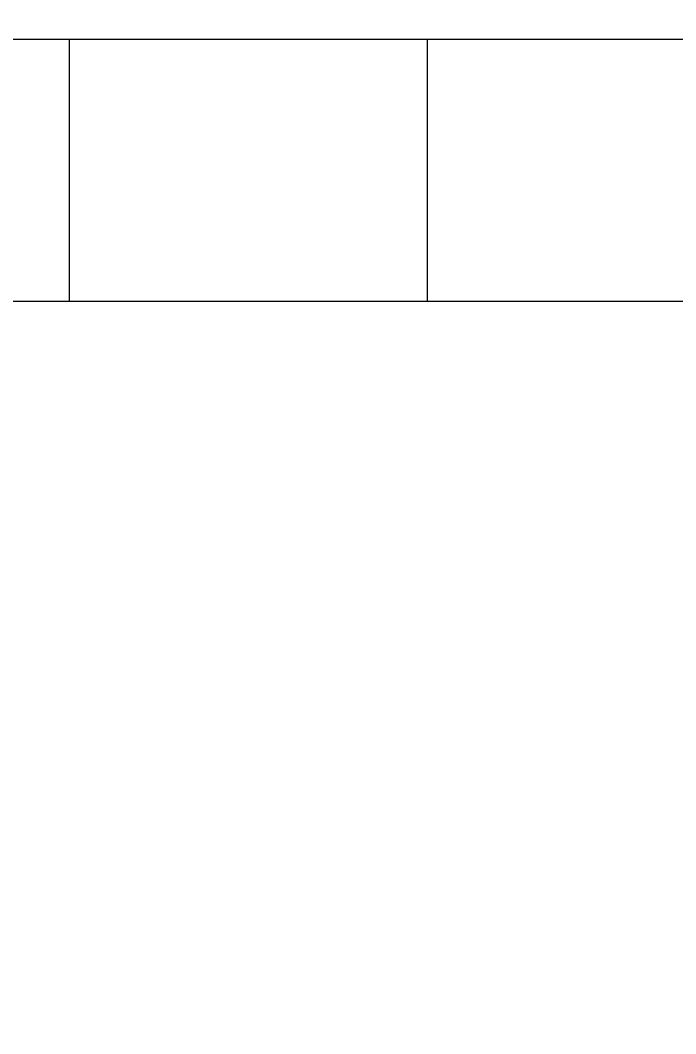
# Model space of a CAD drawing. Header units: inches. Extents: x -12418 to 57169, y -29325 to 19878.
# Drawn here: x 31828.5 to 31877.2, y -3767 to -3691.6 of the extents above; entities that cross this region are included whole.
import ezdxf

# ---------------------------------------------------------------- set-up
doc = ezdxf.new("R2010")
doc.units = ezdxf.units.IN
doc.header["$LTSCALE"] = 25
doc.header["$MEASUREMENT"] = 0
doc.header["$PDMODE"] = 3
doc.layers.get('0').update_dxf_attribs({"color": 8})
doc.layers.get('Defpoints').update_dxf_attribs({"color": 8})
for name, color, linetype, lineweight in [('00-Ground Floor$0$LOADING', 253, 'Continuous', 5), ('00-Ground Floor$0$NEW Wall', 166, 'Continuous', 5), ('E-DIM', 6, 'Continuous', 18)]:
    doc.layers.add(name, color=color, linetype=linetype, lineweight=lineweight)
doc.styles.get("Standard").update_dxf_attribs({"font": 'arial.ttf'})
doc.dimstyles.get("Standard").update_dxf_attribs({"dimtxt": 150, "dimasz": 150, "dimexe": 0.18, "dimexo": 0.0625, "dimgap": 1, "dimtad": 1, "dimdec": 0, "dimlfac": 0.1, "dimzin": 0, "dimdsep": 46, "dimtxsty": 'Standard', "dimcen": 0.09, "dimclrd": 256, "dimclrt": 7, "dimadec": 0, "dimazin": 0, "dimtfac": 1, "dimtdec": 0, "dimtofl": 0, "dimtmove": 0, "dimatfit": 3, "dimfxl": 1, "dimtolj": 1, "dimtzin": 0, "dimarcsym": 0})

# ---------------------------------------------------------------- blocks, each defined once
blk = doc.blocks.new('*X861')
at = {"color": 0}
for p, q in [((5, 3), (5, 3)), ((5, 3), (5, 3)), ((5, 3), (5, 3)), ((5, 3), (5, 3)), ((5, 3), (5, 3)), ((5, 3), (5, 3)), ((5, 3), (5, 3)), ((5, 3), (5, 3)), ((5, 3), (5, 3)), ((5, 3), (5, 3)), ((5, 3), (5, 3)), ((5, 3), (5, 3)), ((5, 3), (5, 3)), ((5, 3), (5, 3)), ((5, 3), (5, 3)), ((5, 3), (5, 3)), ((5, 3), (5, 3)), ((5, 3), (5, 3)), ((5, 3), (5, 3)), ((5, 3), (5, 3)), ((5, 3), (5, 3)), ((5, 3), (5, 3)), ((5, 3), (5, 3)), ((5, 3), (5, 3)), ((5, 3), (5, 3)), ((5, 3), (5, 3)), ((5, 3), (5, 3)), ((5, 3), (5, 3)), ((5, 3), (5, 3)), ((5, 3), (5, 3)), ((5, 3), (5, 3)), ((5, 3), (5, 3)), ((5, 3), (5, 3)), ((5, 3), (5, 3)), ((5, 3), (5, 3)), ((5, 3), (5, 3)), ((5, 3), (5, 3)), ((5, 3), (5, 3)), ((5, 3), (5, 3)), ((5, 3), (5, 3)), ((5, 3), (5, 3)), ((5, 3), (5, 3)), ((5, 3), (5, 3)), ((5, 3), (5, 3)), ((5, 3), (5, 3)), ((5, 3), (5, 3)), ((5, 3), (5, 3)), ((5, 3), (5, 3)), ((5, 3), (5, 3)), ((5, 3), (5, 3)), ((5, 3), (5, 3)), ((5, 3), (5, 3)), ((5, 3), (5, 3)), ((5, 3), (5, 3)), ((5, 3), (5, 3)), ((5, 3), (5, 3)), ((5, 3), (5, 3)), ((5, 3), (5, 3)), ((5, 3), (5, 3)), ((5, 3), (5, 3)), ((5, 3), (5, 3)), ((5, 3), (5, 3)), ((5, 3), (5, 3)), ((5, 3), (5, 3)), ((5, 3), (5, 3)), ((5, 3), (5, 3)), ((6, 3), (5, 3)), ((5, 3), (5, 3)), ((6, 3), (5, 3)), ((5, 3), (5, 3)), ((6, 3), (5, 3)), ((5, 3), (5, 3)), ((6, 3), (5, 3)), ((5, 3), (5, 3)), ((5, 3), (5, 3)), ((5, 3), (5, 3)), ((5, 3), (5, 3)), ((5, 3), (5, 3)), ((5, 3), (5, 3)), ((5, 3), (5, 3)), ((5, 3), (5, 3)), ((5, 3), (5, 3)), ((5, 3), (5, 3)), ((5, 3), (5, 3)), ((5, 3), (5, 3)), ((5, 3), (5, 3)), ((5, 3), (5, 3)), ((5, 3), (5, 3)), ((5, 3), (5, 3)), ((5, 3), (5, 3)), ((5, 3), (5, 3)), ((5, 3), (5, 3)), ((5, 3), (5, 3)), ((5, 3), (5, 3)), ((5, 3), (5, 3)), ((5, 3), (5, 3)), ((6, 3), (6, 3)), ((6, 3), (6, 3)), ((6, 3), (6, 3)), ((6, 3), (6, 3)), ((6, 3), (6, 3)), ((6, 3), (6, 3)), ((6, 3), (6, 3)), ((6, 3), (6, 3)), ((6, 3), (6, 3)), ((6, 3), (6, 3)), ((6, 3), (6, 3)), ((6, 3), (6, 3)), ((6, 3), (6, 3)), ((6, 3), (6, 3)), ((6, 3), (6, 3)), ((6, 3), (6, 3)), ((6, 3), (6, 3)), ((6, 3), (6, 3)), ((6, 3), (6, 3)), ((6, 3), (6, 3)), ((6, 3), (6, 3)), ((6, 3), (6, 3)), ((6, 3), (6, 3)), ((6, 3), (6, 3)), ((6, 3), (6, 3)), ((6, 3), (6, 3)), ((6, 3), (6, 3)), ((6, 3), (6, 3)), ((6, 3), (6, 3)), ((6, 3), (6, 3)), ((6, 3), (6, 3)), ((6, 3), (6, 3)), ((6, 3), (6, 3)), ((6, 3), (6, 3)), ((6, 3), (6, 3)), ((6, 3), (6, 3)), ((6, 3), (6, 3)), ((6, 3), (6, 3)), ((6, 3), (6, 3)), ((6, 3), (6, 3)), ((6, 3), (6, 3)), ((6, 3), (6, 3)), ((6, 3), (6, 3)), ((6, 3), (6, 3)), ((6, 3), (6, 3)), ((6, 3), (6, 3)), ((6, 3), (6, 3)), ((6, 3), (6, 3)), ((6, 3), (6, 3)), ((6, 3), (6, 3)), ((6, 3), (6, 3)), ((6, 3), (6, 3)), ((6, 3), (6, 3)), ((6, 3), (6, 3)), ((6, 3), (6, 3)), ((6, 3), (6, 3)), ((6, 3), (6, 3)), ((6, 3), (6, 3)), ((6, 3), (6, 3)), ((6, 3), (6, 3)), ((6, 3), (6, 3)), ((6, 3), (6, 3)), ((6, 3), (6, 3)), ((6, 3), (6, 3)), ((6, 3), (6, 3)), ((6, 3), (6, 3)), ((6, 3), (6, 3)), ((6, 3), (6, 3)), ((6, 3), (6, 3)), ((6, 3), (6, 3)), ((6, 3), (6, 3)), ((6, 3), (6, 3)), ((6, 3), (6, 3)), ((6, 3), (6, 3)), ((6, 3), (6, 3)), ((6, 3), (6, 3)), ((6, 3), (6, 3)), ((6, 3), (6, 3)), ((6, 3), (6, 3)), ((6, 3), (6, 3)), ((6, 3), (6, 3)), ((6, 3), (6, 3)), ((6, 3), (6, 3)), ((6, 3), (6, 3)), ((6, 3), (6, 3)), ((6, 3), (6, 3)), ((6, 3), (6, 3)), ((6, 3), (6, 3)), ((6, 3), (6, 3)), ((6, 3), (6, 3)), ((6, 3), (6, 3)), ((6, 3), (6, 3)), ((6, 3), (6, 3)), ((6, 3), (6, 3)), ((6, 3), (6, 3)), ((6, 3), (6, 3)), ((6, 3), (6, 3)), ((6, 3), (6, 3)), ((6, 3), (6, 3)), ((6, 3), (6, 3)), ((6, 3), (6, 3)), ((6, 3), (6, 3)), ((6, 3), (6, 3)), ((6, 3), (6, 3)), ((6, 3), (6, 3)), ((6, 3), (6, 3)), ((6, 3), (6, 3)), ((6, 3), (6, 3)), ((6, 3), (6, 3)), ((6, 3), (6, 3)), ((6, 3), (6, 3)), ((6, 3), (6, 3)), ((6, 3), (6, 3)), ((6, 3), (6, 3)), ((6, 3), (6, 3)), ((6, 3), (6, 3)), ((6, 3), (6, 3)), ((6, 3), (6, 3)), ((6, 3), (6, 3)), ((6, 3), (6, 3)), ((6, 3), (6, 3)), ((6, 3), (6, 3)), ((6, 3), (6, 3)), ((6, 3), (6, 3)), ((6, 3), (6, 3)), ((6, 3), (6, 3)), ((6, 3), (6, 3)), ((6, 3), (6, 3)), ((6, 3), (6, 3)), ((6, 3), (6, 3)), ((6, 3), (6, 3)), ((6, 3), (6, 3)), ((6, 3), (6, 3)), ((6, 3), (6, 3)), ((6, 3), (6, 3)), ((6, 3), (6, 3)), ((6, 3), (6, 3)), ((6, 3), (6, 3)), ((6, 3), (6, 3)), ((6, 3), (6, 3)), ((6, 3), (6, 3)), ((6, 3), (6, 3)), ((6, 3), (6, 3)), ((6, 3), (6, 3)), ((6, 3), (6, 3)), ((6, 3), (6, 3)), ((6, 3), (6, 3)), ((6, 3), (6, 3)), ((6, 3), (6, 3)), ((6, 3), (6, 3)), ((6, 3), (6, 3)), ((6, 3), (6, 3)), ((6, 3), (6, 3)), ((6, 3), (6, 3)), ((6, 3), (6, 3)), ((6, 3), (6, 3)), ((6, 3), (6, 3)), ((6, 3), (6, 3)), ((6, 3), (6, 3)), ((6, 3), (6, 3)), ((6, 3), (6, 3)), ((6, 3), (6, 3)), ((6, 3), (6, 3)), ((6, 3), (6, 3)), ((6, 3), (6, 3)), ((6, 3), (6, 3)), ((6, 3), (6, 3)), ((6, 3), (6, 3)), ((6, 3), (6, 3)), ((6, 3), (6, 3)), ((6, 3), (6, 3)), ((6, 3), (6, 3)), ((6, 3), (6, 3)), ((6, 3), (6, 3)), ((6, 3), (6, 3)), ((6, 3), (6, 3)), ((6, 3), (6, 3)), ((6, 3), (6, 3)), ((6, 3), (6, 3)), ((6, 3), (6, 3)), ((6, 3), (6, 3)), ((6, 3), (6, 3)), ((6, 3), (6, 3)), ((6, 3), (6, 3)), ((6, 3), (6, 3)), ((6, 3), (6, 3)), ((6, 3), (6, 3)), ((6, 3), (6, 3)), ((6, 3), (6, 3)), ((6, 3), (6, 3)), ((6, 3), (6, 3)), ((6, 3), (6, 3)), ((6, 3), (6, 3)), ((6, 3), (6, 3)), ((6, 3), (6, 3)), ((6, 3), (6, 3)), ((6, 3), (6, 3)), ((6, 3), (6, 3)), ((6, 3), (6, 3)), ((6, 3), (6, 3)), ((6, 3), (6, 3)), ((6, 3), (6, 3)), ((6, 3), (6, 3)), ((6, 3), (6, 3)), ((6, 3), (5, 3)), ((6, 3), (5, 3)), ((6, 3), (5, 3)), ((6, 3), (5, 3)), ((6, 3), (5, 3)), ((6, 3), (6, 3)), ((6, 3), (6, 3)), ((6, 3), (6, 3)), ((6, 3), (6, 3)), ((6, 3), (6, 3)), ((6, 3), (6, 3)), ((6, 3), (6, 3)), ((6, 3), (6, 3)), ((6, 3), (6, 3)), ((6, 3), (6, 3)), ((6, 3), (6, 3)), ((6, 3), (6, 3)), ((6, 3), (6, 3)), ((6, 3), (6, 3)), ((6, 3), (6, 3)), ((6, 3), (6, 3)), ((6, 3), (6, 3)), ((6, 3), (6, 3)), ((6, 3), (6, 3)), ((6, 3), (6, 3)), ((6, 3), (6, 3)), ((6, 3), (6, 3)), ((6, 3), (6, 3)), ((6, 3), (6, 3)), ((6, 3), (6, 3)), ((6, 3), (6, 3)), ((6, 3), (6, 3)), ((6, 3), (6, 3)), ((6, 3), (6, 3)), ((6, 3), (6, 3)), ((6, 3), (6, 3)), ((6, 3), (6, 3)), ((6, 3), (6, 3)), ((6, 3), (6, 3)), ((6, 3), (6, 3)), ((6, 3), (6, 3)), ((6, 3), (6, 3)), ((6, 3), (6, 3)), ((6, 3), (6, 3)), ((6, 3), (6, 3)), ((6, 3), (6, 3)), ((6, 3), (6, 3)), ((6, 3), (6, 3)), ((6, 3), (6, 3)), ((6, 3), (6, 3)), ((6, 3), (6, 3)), ((6, 3), (6, 3)), ((6, 3), (6, 3)), ((6, 3), (6, 3)), ((6, 3), (6, 3)), ((6, 3), (6, 3)), ((6, 3), (6, 3)), ((6, 3), (6, 3)), ((6, 3), (6, 3)), ((6, 3), (6, 3)), ((6, 3), (6, 3)), ((6, 3), (6, 3)), ((6, 3), (6, 3)), ((6, 3), (6, 3)), ((6, 3), (6, 3)), ((6, 3), (6, 3)), ((6, 3), (6, 3)), ((6, 3), (6, 3)), ((6, 3), (6, 3)), ((6, 3), (6, 3)), ((6, 3), (6, 3)), ((6, 3), (6, 3)), ((6, 3), (6, 3)), ((6, 3), (6, 3)), ((6, 3), (6, 3)), ((6, 3), (6, 3)), ((6, 3), (6, 3)), ((6, 3), (6, 3)), ((6, 3), (6, 3)), ((6, 3), (6, 3)), ((6, 3), (6, 3)), ((6, 3), (6, 3)), ((6, 3), (6, 3)), ((6, 3), (6, 3)), ((6, 3), (6, 3)), ((6, 3), (6, 3)), ((6, 3), (6, 3)), ((6, 3), (6, 3)), ((6, 3), (6, 3)), ((6, 3), (6, 3)), ((6, 3), (6, 3)), ((6, 3), (6, 3)), ((6, 3), (6, 3)), ((6, 3), (6, 3)), ((6, 3), (6, 3)), ((6, 3), (6, 3)), ((6, 3), (6, 3)), ((6, 3), (6, 3)), ((6, 3), (6, 3)), ((6, 3), (6, 3)), ((6, 3), (6, 3)), ((6, 3), (6, 3)), ((6, 3), (6, 3)), ((6, 3), (6, 3)), ((6, 3), (6, 3)), ((6, 3), (6, 3)), ((6, 3), (6, 3)), ((6, 3), (6, 3)), ((6, 3), (6, 3)), ((6, 3), (6, 3)), ((6, 3), (6, 3)), ((6, 3), (6, 3)), ((6, 3), (6, 3)), ((6, 3), (6, 3)), ((6, 3), (6, 3)), ((6, 3), (6, 3)), ((6, 3), (6, 3)), ((6, 3), (6, 3)), ((6, 3), (6, 3)), ((6, 3), (6, 3)), ((6, 3), (6, 3)), ((6, 3), (6, 3)), ((6, 3), (6, 3)), ((6, 3), (6, 3)), ((6, 3), (6, 3)), ((6, 3), (6, 3)), ((6, 3), (6, 3)), ((6, 3), (6, 3)), ((6, 3), (6, 3)), ((6, 3), (6, 3)), ((6, 3), (6, 3)), ((6, 3), (6, 3)), ((6, 3), (6, 3)), ((6, 3), (6, 3)), ((6, 3), (6, 3)), ((6, 3), (6, 3)), ((6, 3), (6, 3)), ((6, 3), (6, 3)), ((6, 3), (6, 3)), ((6, 3), (6, 3)), ((6, 3), (6, 3)), ((6, 3), (6, 3)), ((6, 3), (6, 3)), ((6, 3), (6, 3)), ((6, 3), (6, 3)), ((6, 3), (6, 3)), ((6, 3), (6, 3)), ((6, 3), (6, 3)), ((6, 3), (6, 3)), ((6, 3), (6, 3)), ((6, 3), (6, 3)), ((6, 3), (6, 3)), ((6, 3), (6, 3)), ((6, 3), (6, 3)), ((6, 3), (6, 3)), ((6, 3), (6, 3)), ((6, 3), (6, 3)), ((6, 3), (6, 3)), ((6, 3), (6, 3)), ((6, 3), (6, 3)), ((6, 3), (6, 3)), ((6, 3), (6, 3)), ((6, 3), (6, 3)), ((6, 3), (6, 3)), ((6, 3), (6, 3)), ((6, 3), (6, 3)), ((6, 3), (6, 3)), ((6, 3), (6, 3)), ((6, 3), (6, 3)), ((6, 3), (6, 3)), ((6, 3), (6, 3)), ((6, 3), (6, 3)), ((6, 3), (6, 3)), ((6, 3), (6, 3)), ((6, 3), (6, 3)), ((6, 3), (6, 3)), ((6, 3), (6, 3)), ((6, 3), (6, 3)), ((6, 3), (6, 3)), ((6, 3), (6, 3)), ((6, 3), (6, 3)), ((6, 3), (6, 3)), ((6, 3), (6, 3)), ((6, 3), (6, 3)), ((6, 3), (6, 3)), ((6, 3), (6, 3)), ((6, 3), (6, 3)), ((6, 3), (6, 3)), ((6, 3), (6, 3)), ((6, 3), (6, 3)), ((6, 3), (6, 3)), ((6, 3), (6, 3)), ((6, 3), (6, 3)), ((6, 3), (6, 3)), ((6, 3), (6, 3)), ((6, 3), (6, 3)), ((6, 3), (6, 3)), ((6, 3), (6, 3)), ((6, 3), (6, 3)), ((6, 3), (6, 3)), ((6, 3), (6, 3)), ((6, 3), (6, 3)), ((6, 3), (6, 3)), ((6, 3), (6, 3)), ((6, 3), (6, 3)), ((6, 3), (6, 3)), ((6, 3), (6, 3)), ((6, 3), (6, 3)), ((6, 3), (6, 3)), ((6, 3), (6, 3)), ((6, 3), (6, 3)), ((6, 3), (6, 3)), ((6, 3), (6, 3)), ((6, 3), (6, 3)), ((6, 3), (6, 3)), ((6, 3), (6, 3)), ((6, 3), (6, 3)), ((6, 3), (6, 3)), ((6, 3), (6, 3)), ((6, 3), (6, 3)), ((6, 3), (6, 3)), ((6, 3), (6, 3)), ((6, 3), (6, 3)), ((6, 3), (6, 3)), ((6, 3), (6, 3)), ((6, 3), (6, 3)), ((6, 3), (6, 3)), ((6, 3), (6, 3)), ((6, 3), (6, 3)), ((6, 3), (6, 3)), ((6, 3), (6, 3)), ((6, 3), (6, 3)), ((6, 3), (6, 3)), ((6, 3), (6, 3)), ((6, 3), (6, 3)), ((6, 3), (6, 3)), ((6, 3), (6, 3)), ((6, 3), (6, 3)), ((6, 3), (6, 3)), ((6, 3), (6, 3)), ((6, 3), (6, 3)), ((6, 3), (6, 3)), ((6, 3), (6, 3)), ((6, 3), (6, 3)), ((6, 3), (6, 3)), ((6, 3), (6, 3)), ((6, 3), (6, 3)), ((6, 3), (6, 3)), ((6, 3), (6, 3)), ((6, 3), (6, 3)), ((6, 3), (6, 3)), ((6, 3), (6, 3)), ((6, 3), (6, 3)), ((6, 3), (6, 3)), ((6, 3), (6, 3)), ((6, 3), (6, 3)), ((6, 3), (6, 3)), ((6, 3), (6, 3)), ((6, 3), (6, 3)), ((6, 3), (6, 3)), ((6, 3), (6, 3)), ((6, 3), (6, 3)), ((6, 3), (6, 3)), ((6, 3), (6, 3)), ((6, 3), (6, 3)), ((6, 3), (6, 3)), ((6, 3), (6, 3)), ((6, 3), (6, 3)), ((6, 3), (6, 3)), ((6, 3), (6, 3)), ((6, 3), (6, 3)), ((6, 3), (6, 3)), ((6, 3), (6, 3)), ((6, 3), (6, 3)), ((6, 3), (6, 3)), ((6, 3), (6, 3)), ((6, 3), (6, 3)), ((6, 3), (6, 3)), ((6, 3), (6, 3)), ((6, 3), (6, 3)), ((6, 3), (6, 3)), ((6, 3), (6, 3)), ((6, 3), (6, 3)), ((6, 3), (6, 3)), ((6, 3), (6, 3)), ((6, 3), (6, 3)), ((6, 3), (6, 3)), ((6, 3), (6, 3)), ((6, 3), (6, 3)), ((6, 3), (6, 3)), ((6, 3), (6, 3)), ((6, 3), (6, 3)), ((6, 3), (6, 3)), ((6, 3), (6, 3)), ((6, 3), (6, 3)), ((6, 3), (6, 3)), ((6, 3), (6, 3)), ((6, 3), (6, 3)), ((6, 3), (6, 3)), ((6, 3), (6, 3)), ((6, 3), (6, 3)), ((6, 3), (6, 3)), ((6, 3), (6, 3)), ((6, 3), (6, 3)), ((6, 3), (6, 3)), ((6, 3), (6, 3)), ((6, 3), (6, 3)), ((6, 3), (6, 3)), ((6, 3), (6, 3)), ((6, 3), (6, 3)), ((6, 3), (6, 3)), ((6, 3), (6, 3)), ((6, 3), (6, 3)), ((6, 3), (6, 3)), ((6, 3), (6, 3)), ((6, 3), (6, 3)), ((6, 3), (6, 3)), ((6, 3), (6, 3)), ((6, 3), (6, 3)), ((6, 3), (6, 3)), ((6, 3), (6, 3)), ((6, 3), (6, 3))]:
    blk.add_line(p, q, dxfattribs=at)
blk = doc.blocks.new('*X862')
at = {"color": 0}
for p, q in [((13, 1), (13, 1)), ((13, 1), (13, 1)), ((13, 1), (13, 1)), ((13, 1), (13, 1)), ((13, 1), (13, 1)), ((13, 1), (13, 1)), ((13, 1), (13, 1)), ((13, 1), (13, 1)), ((13, 1), (13, 1)), ((13, 1), (13, 1)), ((13, 1), (13, 1)), ((13, 1), (13, 1)), ((13, 1), (13, 1)), ((13, 1), (13, 1)), ((13, 1), (13, 1)), ((13, 1), (14, 1)), ((13, 1), (14, 1)), ((13, 1), (14, 1)), ((13, 1), (13, 1)), ((13, 1), (13, 1)), ((13, 1), (13, 1)), ((13, 1), (13, 1)), ((13, 1), (13, 1)), ((13, 1), (13, 1)), ((13, 1), (13, 1)), ((13, 1), (13, 1)), ((13, 1), (13, 1)), ((13, 1), (13, 1)), ((13, 1), (13, 1)), ((13, 1), (13, 1)), ((13, 1), (13, 1)), ((13, 1), (13, 1)), ((13, 1), (13, 1)), ((13, 1), (13, 1)), ((13, 1), (13, 1)), ((13, 1), (13, 1)), ((13, 1), (13, 1)), ((13, 1), (13, 1)), ((13, 1), (13, 1)), ((13, 1), (13, 1)), ((13, 1), (13, 1)), ((13, 1), (13, 1)), ((13, 1), (13, 1)), ((13, 1), (13, 1)), ((13, 1), (13, 1)), ((13, 1), (13, 1)), ((13, 1), (13, 1)), ((13, 1), (13, 1)), ((13, 1), (13, 1)), ((13, 1), (13, 1)), ((13, 1), (13, 1)), ((13, 1), (13, 1)), ((13, 1), (13, 1)), ((13, 1), (13, 1)), ((13, 1), (13, 1)), ((13, 1), (13, 1)), ((13, 1), (13, 1)), ((13, 1), (13, 1)), ((13, 1), (13, 1)), ((13, 1), (13, 1)), ((13, 1), (13, 1)), ((13, 1), (13, 1)), ((13, 1), (13, 1)), ((13, 1), (13, 1)), ((13, 1), (13, 1)), ((13, 1), (13, 1)), ((13, 1), (13, 1)), ((13, 1), (13, 1)), ((13, 1), (13, 1)), ((13, 1), (13, 1)), ((13, 1), (13, 1)), ((13, 1), (13, 1)), ((13, 1), (13, 1)), ((13, 1), (13, 1)), ((13, 1), (13, 1)), ((13, 1), (13, 1)), ((13, 1), (13, 1)), ((13, 1), (13, 1)), ((13, 1), (13, 1)), ((13, 1), (13, 1)), ((13, 1), (13, 1)), ((13, 1), (13, 1)), ((13, 1), (13, 1)), ((13, 1), (13, 1)), ((13, 1), (13, 1)), ((13, 1), (13, 1)), ((13, 1), (13, 1)), ((13, 1), (13, 1)), ((13, 1), (13, 1)), ((13, 1), (13, 1)), ((13, 1), (13, 1)), ((13, 1), (13, 1)), ((13, 1), (13, 1)), ((13, 1), (13, 1)), ((13, 1), (13, 1)), ((13, 1), (13, 1)), ((13, 1), (13, 1)), ((13, 1), (13, 1)), ((13, 1), (13, 1)), ((13, 1), (13, 1)), ((13, 1), (13, 1)), ((13, 1), (13, 1)), ((13, 1), (13, 1)), ((13, 1), (13, 1)), ((13, 1), (13, 1)), ((13, 1), (13, 1)), ((13, 1), (13, 1)), ((13, 1), (13, 1)), ((13, 1), (13, 1)), ((13, 1), (13, 1)), ((13, 1), (13, 1)), ((13, 1), (13, 1)), ((13, 1), (13, 1)), ((13, 1), (13, 1)), ((13, 1), (13, 1)), ((13, 1), (13, 1)), ((13, 1), (13, 1)), ((13, 1), (13, 1)), ((13, 1), (13, 1)), ((13, 1), (13, 1)), ((13, 1), (13, 1)), ((13, 1), (13, 1)), ((13, 1), (13, 1)), ((13, 1), (14, 1)), ((13, 0), (13, 0)), ((13, 0), (13, 0)), ((13, 0), (13, 0)), ((13, 0), (13, 0)), ((13, 0), (13, 0)), ((13, 0), (13, 0)), ((13, 0), (13, 0)), ((13, 0), (13, 0)), ((13, 0), (13, 0)), ((13, 0), (13, 0)), ((13, 0), (13, 0)), ((13, 0), (13, 0)), ((13, 0), (13, 0)), ((13, 0), (13, 0)), ((13, 0), (13, 0)), ((13, 0), (13, 0)), ((13, 0), (13, 0)), ((13, 0), (13, 0)), ((13, 0), (13, 0)), ((13, 0), (13, 0)), ((13, 0), (13, 0)), ((13, 0), (13, 0)), ((13, 0), (13, 0)), ((13, 0), (13, 0)), ((13, 0), (13, 0)), ((13, 0), (13, 0)), ((13, 0), (13, 0)), ((13, 0), (13, 0)), ((13, 0), (13, 0)), ((13, 0), (13, 0)), ((13, 0), (13, 0)), ((13, 0), (13, 0)), ((13, 0), (13, 0)), ((13, 0), (13, 0)), ((13, 0), (13, 0)), ((13, 0), (13, 0)), ((13, 0), (13, 0)), ((13, 0), (13, 0)), ((13, 0), (13, 0)), ((13, 0), (13, 0)), ((13, 0), (13, 0)), ((13, 0), (13, 0)), ((13, 0), (13, 0)), ((13, 0), (13, 0)), ((13, 0), (13, 0)), ((13, 0), (13, 0)), ((13, 0), (13, 0)), ((13, 0), (13, 0)), ((13, 0), (14, 0)), ((13, 0), (14, 0)), ((13, 0), (13, 0)), ((13, 0), (14, 0)), ((14, 1), (14, 1)), ((14, 1), (14, 1)), ((14, 1), (14, 1)), ((14, 1), (14, 1)), ((14, 1), (14, 1)), ((14, 1), (14, 1)), ((14, 1), (14, 1)), ((14, 1), (14, 1)), ((14, 1), (14, 1)), ((14, 1), (14, 1)), ((14, 1), (14, 1)), ((14, 1), (14, 1)), ((14, 1), (14, 1)), ((14, 1), (14, 1)), ((14, 1), (14, 1)), ((14, 1), (14, 1)), ((14, 1), (14, 1)), ((14, 1), (14, 1)), ((14, 1), (14, 1)), ((14, 1), (14, 1)), ((14, 1), (14, 1)), ((14, 1), (14, 1)), ((14, 1), (14, 1)), ((14, 1), (14, 1)), ((14, 1), (14, 1)), ((14, 1), (14, 1)), ((14, 1), (14, 1)), ((14, 1), (14, 1)), ((14, 1), (14, 1)), ((14, 1), (14, 1)), ((14, 1), (14, 1)), ((14, 1), (14, 1)), ((14, 1), (14, 1)), ((14, 1), (14, 1)), ((14, 1), (14, 1)), ((14, 1), (14, 1)), ((14, 1), (14, 1)), ((14, 1), (14, 1)), ((14, 1), (14, 1)), ((14, 1), (14, 1)), ((14, 1), (14, 1)), ((14, 1), (14, 1)), ((14, 1), (14, 1)), ((14, 1), (14, 1)), ((14, 1), (14, 1)), ((14, 1), (14, 1)), ((14, 1), (14, 1)), ((14, 1), (14, 1)), ((14, 1), (14, 1)), ((14, 1), (14, 1)), ((14, 1), (14, 1)), ((14, 1), (14, 1)), ((14, 1), (14, 1)), ((14, 1), (14, 1)), ((14, 1), (14, 1)), ((14, 1), (14, 1)), ((14, 1), (14, 1)), ((14, 1), (14, 1)), ((14, 1), (14, 1)), ((14, 1), (14, 1)), ((14, 1), (14, 1)), ((14, 1), (14, 1)), ((14, 1), (14, 1)), ((14, 1), (14, 1)), ((14, 1), (14, 1)), ((14, 1), (14, 1)), ((14, 1), (14, 1)), ((14, 1), (14, 1)), ((14, 1), (14, 1)), ((14, 1), (14, 1)), ((14, 1), (14, 1)), ((14, 1), (14, 1)), ((14, 1), (14, 1)), ((14, 1), (14, 1)), ((14, 1), (14, 1)), ((14, 1), (14, 1)), ((14, 1), (14, 1)), ((14, 1), (14, 1)), ((14, 1), (14, 1)), ((14, 1), (14, 1)), ((14, 1), (14, 1)), ((14, 1), (14, 1)), ((14, 1), (14, 1)), ((14, 1), (14, 1)), ((14, 1), (14, 1)), ((14, 1), (14, 1)), ((14, 1), (14, 1)), ((14, 1), (14, 1)), ((14, 1), (14, 1)), ((14, 1), (14, 1)), ((14, 1), (14, 1)), ((14, 1), (14, 1)), ((14, 1), (14, 1)), ((14, 1), (14, 1)), ((14, 0), (14, 0)), ((14, 0), (14, 0)), ((14, 0), (14, 0)), ((14, 0), (14, 0)), ((14, 0), (14, 0)), ((14, 0), (14, 0)), ((14, 0), (14, 0)), ((14, 0), (14, 0)), ((14, 0), (14, 0)), ((14, 0), (14, 0)), ((14, 0), (14, 0)), ((14, 0), (14, 0)), ((14, 0), (14, 0)), ((14, 0), (14, 0)), ((14, 0), (14, 0)), ((14, 0), (14, 0)), ((14, 0), (14, 0)), ((14, 0), (14, 0)), ((14, 0), (14, 0)), ((14, 0), (14, 0)), ((14, 0), (14, 0)), ((14, 0), (14, 0)), ((14, 0), (14, 0)), ((14, 0), (14, 0)), ((14, 0), (14, 0)), ((14, 0), (14, 0)), ((14, 0), (14, 0)), ((14, 0), (14, 0)), ((14, 0), (14, 0)), ((14, 0), (14, 0)), ((14, 0), (14, 0)), ((14, 0), (14, 0)), ((14, 0), (14, 0)), ((14, 0), (14, 0)), ((14, 0), (14, 0)), ((14, 0), (14, 0)), ((14, 0), (14, 0)), ((14, 0), (14, 0)), ((14, 0), (14, 0)), ((14, 0), (14, 0)), ((14, 0), (14, 0)), ((14, 0), (14, 0)), ((14, 0), (14, 0)), ((14, 0), (14, 0)), ((14, 0), (14, 0)), ((14, 0), (14, 0)), ((14, 0), (14, 0)), ((14, 0), (14, 0)), ((13, 0), (13, 0)), ((13, 0), (14, 0)), ((13, 0), (13, 0)), ((13, 0), (14, 0)), ((13, 0), (13, 0)), ((13, 0), (14, 0)), ((13, 0), (13, 0)), ((13, 0), (13, 0)), ((13, 0), (13, 0)), ((13, 0), (13, 0)), ((13, 0), (14, 0)), ((13, 0), (13, 0)), ((13, 0), (14, 0)), ((13, 0), (13, 0)), ((13, 0), (14, 0)), ((13, 0), (13, 0)), ((13, 0), (14, 0)), ((13, 0), (13, 0)), ((13, 0), (14, 0)), ((13, 0), (13, 0)), ((13, 0), (14, 0)), ((13, 0), (13, 0)), ((13, 0), (14, 0)), ((13, 0), (13, 0)), ((13, 0), (13, 0)), ((13, 0), (13, 0)), ((13, 0), (14, 0)), ((13, 0), (13, 0)), ((13, 0), (14, 0)), ((13, 0), (13, 0)), ((13, 0), (14, 0)), ((13, 0), (13, 0)), ((13, 0), (14, 0)), ((13, 0), (13, 0)), ((13, 0), (13, 0)), ((13, 0), (13, 0)), ((13, 0), (13, 0)), ((13, 0), (13, 0)), ((13, 0), (13, 0)), ((13, 0), (13, 0)), ((13, 0), (13, 0)), ((13, 0), (13, 0)), ((13, 0), (13, 0)), ((13, 0), (13, 0)), ((13, 0), (13, 0)), ((13, 0), (13, 0)), ((13, 0), (13, 0)), ((13, 0), (13, 0)), ((13, 0), (13, 0)), ((13, 0), (13, 0)), ((13, 0), (13, 0)), ((13, 0), (13, 0)), ((13, 0), (13, 0)), ((13, 0), (13, 0)), ((13, 0), (13, 0)), ((13, 0), (13, 0)), ((13, 0), (13, 0)), ((13, 0), (13, 0)), ((13, 0), (13, 0)), ((13, 0), (13, 0)), ((13, 0), (13, 0)), ((13, 0), (13, 0)), ((13, 0), (13, 0)), ((13, 0), (13, 0)), ((13, -1), (13, -1)), ((13, -1), (13, -1)), ((13, -1), (13, -1)), ((13, -1), (13, -1)), ((13, -1), (13, -1)), ((13, -1), (14, -1)), ((13, -1), (13, -1)), ((14, 0), (14, 0)), ((14, 0), (14, 0)), ((14, 0), (14, 0)), ((14, 0), (14, 0)), ((14, 0), (14, 0)), ((14, 0), (14, 0)), ((14, 0), (14, 0)), ((14, 0), (14, 0)), ((14, 0), (14, 0)), ((14, 0), (14, 0)), ((14, 0), (14, 0)), ((14, 0), (14, 0)), ((14, 0), (14, 0)), ((14, 0), (14, 0)), ((14, 0), (14, 0)), ((13, 0), (14, 0)), ((14, 0), (14, 0)), ((14, 0), (14, 0)), ((14, 0), (14, 0)), ((14, 0), (14, 0)), ((14, 0), (14, 0)), ((14, 0), (14, 0)), ((14, 0), (14, 0)), ((14, 0), (14, 0)), ((14, 0), (14, 0)), ((14, 0), (14, 0)), ((14, 0), (14, 0)), ((14, 0), (14, 0)), ((14, 0), (14, 0)), ((14, 0), (14, 0)), ((14, 0), (14, 0)), ((14, 0), (14, 0)), ((14, 0), (14, 0)), ((14, 0), (14, 0)), ((14, 0), (14, 0)), ((14, 0), (14, 0)), ((14, 0), (14, 0)), ((14, 0), (14, 0)), ((14, 0), (14, 0)), ((14, 0), (14, 0)), ((14, 0), (14, 0)), ((14, 0), (14, 0)), ((14, 0), (14, 0)), ((14, 0), (14, 0)), ((14, 0), (14, 0)), ((14, 0), (14, 0)), ((14, 0), (14, 0)), ((14, 0), (14, 0)), ((14, 0), (14, 0)), ((14, 0), (14, 0)), ((14, -1), (14, -1)), ((14, -1), (14, -1)), ((14, -1), (14, -1)), ((14, -1), (14, -1)), ((14, -1), (14, -1))]:
    blk.add_line(p, q, dxfattribs=at)
blk = doc.blocks.new('00-Ground Floor$0$GF21018-P')
at = {"color": 0}
for p, q in [((0.220494, 0.475631), (0.220494, 0.067498)), ((0.240011, 0.322592), (0.240011, 0.140001)), ((0.220494, 0.293723), (0.240011, 0.293723)), ((0.220494, 0.267085), (0.240011, 0.267085))]:
    blk.add_line(p, q, dxfattribs=at)
for points in [[(0.240011, 0.293723), (0.240011, 0.293723), (0.240011, 0.293723), (0.240011, 0.293723), (0.240011, 0.293723), (0.240011, 0.293723), (0.240011, 0.293723), (0.240011, 0.293723), (0.240011, 0.293723), (0.240011, 0.293723), (0.240011, 0.293723), (0.240011, 0.293723), (0.240011, 0.293723), (0.240011, 0.293723), (0.240011, 0.293723), (0.240011, 0.293723), (0.240011, 0.293723), (0.240011, 0.293723), (0.240011, 0.293723), (0.240011, 0.293723), (0.240011, 0.293723), (0.240011, 0.293723), (0.240011, 0.293723), (0.240011, 0.293723), (0.240011, 0.293723), (0.240011, 0.293723), (0.240011, 0.293723), (0.240011, 0.293723), (0.240011, 0.293723), (0.240011, 0.293723), (0.240011, 0.293723), (0.240011, 0.293723), (0.240011, 0.293723), (0.240011, 0.293723), (0.240011, 0.293723), (0.240011, 0.293723), (0.240011, 0.293723), (0.240011, 0.293723), (0.240011, 0.293723), (0.240011, 0.293723), (0.240011, 0.293723), (0.240011, 0.293723), (0.240011, 0.293723), (0.240011, 0.293723), (0.240011, 0.293723), (0.240011, 0.293723), (0.240011, 0.293723), (0.240011, 0.293723), (0.240011, 0.293723), (0.240011, 0.293723), (0.240011, 0.293723), (0.240011, 0.293723), (0.240011, 0.293723), (0.240011, 0.293723), (0.240011, 0.293723), (0.240011, 0.293723), (0.240011, 0.293723), (0.240011, 0.293723), (0.240011, 0.293723), (0.240011, 0.293723), (0.240011, 0.293723), (0.240011, 0.293723), (0.240011, 0.293723), (0.240011, 0.293723), (0.240011, 0.293723), (0.240011, 0.293723), (0.240011, 0.293723), (0.240011, 0.293723), (0.240011, 0.293723), (0.240011, 0.293723), (0.240011, 0.293723), (0.240011, 0.293723), (0.240011, 0.293723), (0.240011, 0.293723), (0.240011, 0.293723), (0.240011, 0.293723), (0.240011, 0.293723), (0.240011, 0.293723), (0.240011, 0.293723), (0.240011, 0.293723), (0.240011, 0.293723), (0.240011, 0.293723), (0.240011, 0.293723), (0.240011, 0.293723), (0.240011, 0.293723), (0.240011, 0.293723), (0.240011, 0.293723), (0.240011, 0.293723), (0.240011, 0.293723), (0.240011, 0.293723), (0.240011, 0.293723), (0.240011, 0.293723), (0.240011, 0.293723), (0.240011, 0.293723), (0.240011, 0.293723), (0.240011, 0.293723), (0.240011, 0.293723), (0.240011, 0.293723), (0.240011, 0.293723), (0.240011, 0.293723), (0.240011, 0.293723), (0.240011, 0.293723), (0.240011, 0.293723), (0.240011, 0.293723), (0.240011, 0.293723), (0.240011, 0.293723), (0.240011, 0.293723), (0.240011, 0.293723), (0.240011, 0.293723), (0.240011, 0.293723), (0.240011, 0.293723), (0.240011, 0.293723), (0.240011, 0.293723), (0.240011, 0.293723), (0.240011, 0.293723), (0.240011, 0.293723), (0.240011, 0.293723), (0.240011, 0.293723), (0.240011, 0.293723), (0.240011, 0.293723), (0.240011, 0.293723), (0.240011, 0.293723), (0.240011, 0.293723), (0.240011, 0.293723), (0.240011, 0.293723), (0.240011, 0.293723), (0.240011, 0.293723), (0.240011, 0.293723), (0.240011, 0.293723), (0.240011, 0.293723), (0.240011, 0.293723), (0.240011, 0.293723), (0.240011, 0.293723), (0.240011, 0.293723), (0.240011, 0.293723), (0.240011, 0.293723), (0.240011, 0.293723), (0.240011, 0.293723), (0.240011, 0.293723), (0.240011, 0.293723), (0.240011, 0.293723), (0.240011, 0.293723), (0.240011, 0.293723), (0.240011, 0.293723), (0.240011, 0.293723), (0.240011, 0.293723), (0.240011, 0.293723), (0.240011, 0.293723), (0.240011, 0.293723), (0.240011, 0.293723), (0.240011, 0.293723), (0.240011, 0.293723), (0.240011, 0.293723), (0.240011, 0.293723), (0.240011, 0.293723), (0.240011, 0.293723), (0.240011, 0.293723), (0.240011, 0.293723), (0.240011, 0.293723), (0.240011, 0.293723), (0.240011, 0.293723), (0.240011, 0.293723), (0.240011, 0.293723), (0.240011, 0.293723), (0.240011, 0.293723), (0.240011, 0.293723), (0.240011, 0.293723), (0.240011, 0.293723), (0.240011, 0.293723), (0.240011, 0.293723), (0.240011, 0.293723), (0.240011, 0.293723), (0.240011, 0.293723), (0.240011, 0.293723), (0.240011, 0.293723), (0.240011, 0.293723), (0.240011, 0.293723), (0.240011, 0.293723), (0.240011, 0.293723), (0.240011, 0.293723), (0.240011, 0.293723), (0.240011, 0.293723), (0.240011, 0.293723), (0.240011, 0.293723), (0.240011, 0.293723), (0.240011, 0.293723), (0.240011, 0.293723), (0.240011, 0.293723), (0.240011, 0.293723), (0.240011, 0.293723), (0.240011, 0.293723), (0.240011, 0.293723), (0.240011, 0.293723), (0.240011, 0.293723), (0.240011, 0.293723), (0.240011, 0.293723), (0.240011, 0.293723), (0.240011, 0.293723), (0.240011, 0.293723), (0.240011, 0.293723), (0.240011, 0.293723), (0.240011, 0.293723), (0.240011, 0.293723), (0.240011, 0.293723), (0.240011, 0.293723), (0.240011, 0.293723), (0.240011, 0.293723), (0.240011, 0.293723), (0.240011, 0.293723), (0.240011, 0.293723), (0.240011, 0.293723), (0.240011, 0.293723), (0.240011, 0.293723), (0.240011, 0.293723), (0.240011, 0.293723), (0.240011, 0.293723), (0.240011, 0.293723), (0.240011, 0.293723), (0.240011, 0.293723), (0.240011, 0.293723), (0.240011, 0.293723), (0.240011, 0.293723), (0.240011, 0.293723), (0.240011, 0.293723), (0.240011, 0.293723), (0.240011, 0.293723), (0.240011, 0.293723), (0.240011, 0.293723), (0.240011, 0.293723), (0.240011, 0.293723), (0.240011, 0.293723), (0.240011, 0.293723), (0.240011, 0.293723), (0.240011, 0.293723), (0.240011, 0.293723), (0.240011, 0.293723), (0.240011, 0.293723), (0.240011, 0.293723), (0.240011, 0.293723), (0.240011, 0.293723), (0.240011, 0.293723), (0.240011, 0.293723), (0.240011, 0.293723), (0.240011, 0.293723), (0.240011, 0.293723), (0.240011, 0.293723), (0.240011, 0.293723), (0.240011, 0.293723), (0.240011, 0.293723), (0.240011, 0.293723), (0.240011, 0.293723), (0.240011, 0.293723), (0.240011, 0.293723), (0.240011, 0.293723), (0.240011, 0.293723), (0.240011, 0.293723), (0.240011, 0.293723), (0.240011, 0.293723), (0.240011, 0.293723), (0.240011, 0.293723), (0.240011, 0.293723), (0.240011, 0.293723), (0.240011, 0.293723), (0.240011, 0.293723), (0.240011, 0.293723), (0.240011, 0.293723), (0.240011, 0.293723), (0.240011, 0.293723), (0.240011, 0.293723), (0.240011, 0.293723), (0.240011, 0.293723), (0.240011, 0.293723), (0.240011, 0.293723), (0.240011, 0.293723), (0.240011, 0.293723), (0.240011, 0.293723), (0.240011, 0.293723)], [(0.240011, 0.293723), (0.240011, 0.293723), (0.240011, 0.293723), (0.240011, 0.293723), (0.240011, 0.293723), (0.240011, 0.293723), (0.240011, 0.293723), (0.240011, 0.293723), (0.240011, 0.293723), (0.240011, 0.293723), (0.240011, 0.293723), (0.240011, 0.293723), (0.240011, 0.293723), (0.240011, 0.293723), (0.240011, 0.293723), (0.240011, 0.293723), (0.240011, 0.293723), (0.240011, 0.293723), (0.240011, 0.293723), (0.240011, 0.293723), (0.240011, 0.293723), (0.240011, 0.293723), (0.240011, 0.293723), (0.240011, 0.293723), (0.240011, 0.293723), (0.240011, 0.293723), (0.240011, 0.293723), (0.240011, 0.293723), (0.240011, 0.293723), (0.240011, 0.293723), (0.240011, 0.293723), (0.240011, 0.293723), (0.240011, 0.293723), (0.240011, 0.293723), (0.240011, 0.293723), (0.240011, 0.293723), (0.240011, 0.293723), (0.240011, 0.293723), (0.240011, 0.293723), (0.240011, 0.293723), (0.240011, 0.293723), (0.240011, 0.293723), (0.240011, 0.293723), (0.240011, 0.293723), (0.240011, 0.293723), (0.240011, 0.293723), (0.240011, 0.293723), (0.240011, 0.293723), (0.240011, 0.293723), (0.240011, 0.293723), (0.240011, 0.293723), (0.240011, 0.293723), (0.240011, 0.293723), (0.240011, 0.293723), (0.240011, 0.293723), (0.240011, 0.293723), (0.240011, 0.293723), (0.240011, 0.293723), (0.240011, 0.293723), (0.240011, 0.293723), (0.240011, 0.293723), (0.240011, 0.293723), (0.240011, 0.293723), (0.240011, 0.293723), (0.240011, 0.293723), (0.240011, 0.293723), (0.240011, 0.293723), (0.240011, 0.293723), (0.240011, 0.293723), (0.240011, 0.293723), (0.240011, 0.293723), (0.240011, 0.293723), (0.240011, 0.293723), (0.240011, 0.293723), (0.240011, 0.293723), (0.240011, 0.293723), (0.240011, 0.293723), (0.240011, 0.293723), (0.240011, 0.293723), (0.240011, 0.293723), (0.240011, 0.293723), (0.240011, 0.293723), (0.240011, 0.293723), (0.240011, 0.293723), (0.240011, 0.293723), (0.240011, 0.293723), (0.240011, 0.293723), (0.240011, 0.293723), (0.240011, 0.293723), (0.240011, 0.293723), (0.240011, 0.293723), (0.240011, 0.293723), (0.240011, 0.293723), (0.240011, 0.293723), (0.240011, 0.293723), (0.240011, 0.293723), (0.240011, 0.293723), (0.240011, 0.293723), (0.240011, 0.293723), (0.240011, 0.293723), (0.240011, 0.293723), (0.240011, 0.293723), (0.240011, 0.293723), (0.240011, 0.293723), (0.240011, 0.293723), (0.240011, 0.293723), (0.240011, 0.293723), (0.240011, 0.293723), (0.240011, 0.293723), (0.240011, 0.293723), (0.240011, 0.293723), (0.240011, 0.293723), (0.240011, 0.293723), (0.240011, 0.293723), (0.240011, 0.293723), (0.240011, 0.293723), (0.240011, 0.293723), (0.240011, 0.293723), (0.240011, 0.293723), (0.240011, 0.293723), (0.240011, 0.293723), (0.240011, 0.293723), (0.240011, 0.293723), (0.240011, 0.293723), (0.240011, 0.293723), (0.240011, 0.293723), (0.240011, 0.293723), (0.240011, 0.293723), (0.240011, 0.293723), (0.240011, 0.293723), (0.240011, 0.293723), (0.240011, 0.293723), (0.240011, 0.293723), (0.240011, 0.293723), (0.240011, 0.293723), (0.240011, 0.293723), (0.240011, 0.293723), (0.240011, 0.293723), (0.240011, 0.293723), (0.240011, 0.293723), (0.240011, 0.293723), (0.240011, 0.293723), (0.240011, 0.293723), (0.240011, 0.293723), (0.240011, 0.293723), (0.240011, 0.293723), (0.240011, 0.293723), (0.240011, 0.293723), (0.240011, 0.293723), (0.240011, 0.293723), (0.240011, 0.293723), (0.240011, 0.293723), (0.240011, 0.293723), (0.240011, 0.293723), (0.240011, 0.293723), (0.240011, 0.293723), (0.240011, 0.293723), (0.240011, 0.293723), (0.240011, 0.293723), (0.240011, 0.293723), (0.240011, 0.293723), (0.240011, 0.293723), (0.240011, 0.293723), (0.240011, 0.293723), (0.240011, 0.293723), (0.240011, 0.293723), (0.240011, 0.293723), (0.240011, 0.293723), (0.240011, 0.293723), (0.240011, 0.293723), (0.240011, 0.293723), (0.240011, 0.293723), (0.240011, 0.293723), (0.240011, 0.293723), (0.240011, 0.293723), (0.240011, 0.293723), (0.240011, 0.293723), (0.240011, 0.293723), (0.240011, 0.293723), (0.240011, 0.293723), (0.240011, 0.293723), (0.240011, 0.293723), (0.240011, 0.293723), (0.240011, 0.293723), (0.240011, 0.293723), (0.240011, 0.293723), (0.240011, 0.293723), (0.240011, 0.293723), (0.240011, 0.293723), (0.240011, 0.293723), (0.240011, 0.293723), (0.240011, 0.293723), (0.240011, 0.293723), (0.240011, 0.293723), (0.240011, 0.293723), (0.240011, 0.293723), (0.240011, 0.293723), (0.240011, 0.293723), (0.240011, 0.293723), (0.240011, 0.293723), (0.240011, 0.293723), (0.240011, 0.293723), (0.240011, 0.293723), (0.240011, 0.293723), (0.240011, 0.293723), (0.240011, 0.293723), (0.240011, 0.293723), (0.240011, 0.293723), (0.240011, 0.293723), (0.240011, 0.293723), (0.240011, 0.293723), (0.240011, 0.293723), (0.240011, 0.293723), (0.240011, 0.293723), (0.240011, 0.293723), (0.240011, 0.293723), (0.240011, 0.293723), (0.240011, 0.293723), (0.240011, 0.293723)], [(0.240011, 0.293723), (0.240011, 0.293723), (0.240011, 0.293723), (0.240011, 0.293723), (0.240011, 0.293723), (0.240011, 0.293723), (0.240011, 0.293723), (0.240011, 0.293723), (0.240011, 0.293723), (0.240011, 0.293723), (0.240011, 0.293723), (0.240011, 0.293723), (0.240011, 0.293723), (0.240011, 0.293723), (0.240011, 0.293723), (0.240011, 0.293723), (0.240011, 0.293723), (0.240011, 0.293723), (0.240011, 0.293723), (0.240011, 0.293723), (0.240011, 0.293723), (0.240011, 0.293723), (0.240011, 0.293723), (0.240011, 0.293723), (0.240011, 0.293723), (0.240011, 0.293723), (0.240011, 0.293723), (0.240011, 0.293723), (0.240011, 0.293723), (0.240011, 0.293723), (0.240011, 0.293723), (0.240011, 0.293723), (0.240011, 0.293723), (0.240011, 0.293723), (0.240011, 0.293723), (0.240011, 0.293723), (0.240011, 0.293723), (0.240011, 0.293723), (0.240011, 0.293723), (0.240011, 0.293723), (0.240011, 0.293723), (0.240011, 0.293723), (0.240011, 0.293723), (0.240011, 0.293723), (0.240011, 0.293723), (0.240011, 0.293723), (0.240011, 0.293723), (0.240011, 0.293723), (0.240011, 0.293723), (0.240011, 0.293723), (0.240011, 0.293723), (0.240011, 0.293723), (0.240011, 0.293723), (0.240011, 0.293723), (0.240011, 0.293723), (0.240011, 0.293723), (0.240011, 0.293723), (0.240011, 0.293723), (0.240011, 0.293723), (0.240011, 0.293723), (0.240011, 0.293723), (0.240011, 0.293723), (0.240011, 0.293723), (0.240011, 0.293723), (0.240011, 0.293723), (0.240011, 0.293723), (0.240011, 0.293723), (0.240011, 0.293723), (0.240011, 0.293723), (0.240011, 0.293723), (0.240011, 0.293723), (0.240011, 0.293723), (0.240011, 0.293723), (0.240011, 0.293723), (0.240011, 0.293723), (0.240011, 0.293723), (0.240011, 0.293723), (0.240011, 0.293723), (0.240011, 0.293723), (0.240011, 0.293723), (0.240011, 0.293723), (0.240011, 0.293723), (0.240011, 0.293723), (0.240011, 0.293723), (0.240011, 0.293723), (0.240011, 0.293723), (0.240011, 0.293723), (0.240011, 0.293723), (0.240011, 0.293723), (0.240011, 0.293723), (0.240011, 0.293723), (0.240011, 0.293723), (0.240011, 0.293723), (0.240011, 0.293723), (0.240011, 0.293723), (0.240011, 0.293723), (0.240011, 0.293723), (0.240011, 0.293723), (0.240011, 0.293723), (0.240011, 0.293723), (0.240011, 0.293723), (0.240011, 0.293723), (0.240011, 0.293723), (0.240011, 0.293723), (0.240011, 0.293723), (0.240011, 0.293723), (0.240011, 0.293723), (0.240011, 0.293723), (0.240011, 0.293723), (0.240011, 0.293723), (0.240011, 0.293723), (0.240011, 0.293723), (0.240011, 0.293723), (0.240011, 0.293723), (0.240011, 0.293723), (0.240011, 0.293723), (0.240011, 0.293723), (0.240011, 0.293723), (0.240011, 0.293723), (0.240011, 0.293723), (0.240011, 0.293723), (0.240011, 0.293723), (0.240011, 0.293723), (0.240011, 0.293723), (0.240011, 0.293723), (0.240011, 0.293723), (0.240011, 0.293723), (0.240011, 0.293723), (0.240011, 0.293723), (0.240011, 0.293723), (0.240011, 0.293723), (0.240011, 0.293723), (0.240011, 0.293723), (0.240011, 0.293723), (0.240011, 0.293723), (0.240011, 0.293723), (0.240011, 0.293723), (0.240011, 0.293723), (0.240011, 0.293723), (0.240011, 0.293723), (0.240011, 0.293723), (0.240011, 0.293723), (0.240011, 0.293723), (0.240011, 0.293723), (0.240011, 0.293723), (0.240011, 0.293723), (0.240011, 0.293723), (0.240011, 0.293723), (0.240011, 0.293723), (0.240011, 0.293723), (0.240011, 0.293723), (0.240011, 0.293723), (0.240011, 0.293723), (0.240011, 0.293723), (0.240011, 0.293723), (0.240011, 0.293723), (0.240011, 0.293723), (0.240011, 0.293723), (0.240011, 0.293723), (0.240011, 0.293723), (0.240011, 0.293723), (0.240011, 0.293723), (0.240011, 0.293723), (0.240011, 0.293723), (0.240011, 0.293723), (0.240011, 0.293723), (0.240011, 0.293723), (0.240011, 0.293723), (0.240011, 0.293723), (0.240011, 0.293723), (0.240011, 0.293723), (0.240011, 0.293723), (0.240011, 0.293723), (0.240011, 0.293723), (0.240011, 0.293723), (0.240011, 0.293723), (0.240011, 0.293723), (0.240011, 0.293723), (0.240011, 0.293723), (0.240011, 0.293723), (0.240011, 0.293723), (0.240011, 0.293723), (0.240011, 0.293723), (0.240011, 0.293723), (0.240011, 0.293723), (0.240011, 0.293723), (0.240011, 0.293723), (0.240011, 0.293723), (0.240011, 0.293723), (0.240011, 0.293723), (0.240011, 0.293723), (0.240011, 0.293723), (0.240011, 0.293723), (0.240011, 0.293723), (0.240011, 0.293723), (0.240011, 0.293723), (0.240011, 0.293723), (0.240011, 0.293723), (0.240011, 0.293723), (0.240011, 0.293723), (0.240011, 0.293723), (0.240011, 0.293723), (0.240011, 0.293723), (0.240011, 0.293723), (0.240011, 0.293723), (0.240011, 0.293723), (0.240011, 0.293723), (0.240011, 0.293723), (0.240011, 0.293723), (0.240011, 0.293723), (0.240011, 0.293723), (0.240011, 0.293723), (0.240011, 0.293723), (0.240011, 0.293723)]]:
    blk.add_lwpolyline(points, close=True, dxfattribs=at)
at = {"layer": '00-Ground Floor$0$NEW Wall', "color": 0, "linetype": 'Continuous'}
for points in [[(0.240011, 0.293723), (0.240011, 0.293723), (0.240011, 0.293723), (0.240011, 0.293723), (0.240011, 0.293723), (0.240011, 0.293723), (0.240011, 0.293723), (0.240011, 0.293723)], [(0.240011, 0.293723), (0.240011, 0.293723), (0.240011, 0.293723), (0.240011, 0.293723), (0.240011, 0.293723), (0.240011, 0.293723), (0.240011, 0.293723)], [(0.240011, 0.293723), (0.240011, 0.293723), (0.240011, 0.293723), (0.240011, 0.293723), (0.240011, 0.293723), (0.240011, 0.293723), (0.240011, 0.293723), (0.240011, 0.293723), (0.240011, 0.293723)], [(0.240011, 0.293723), (0.240011, 0.293723), (0.240011, 0.293723), (0.240011, 0.293723), (0.240011, 0.293723), (0.240011, 0.293723), (0.240011, 0.293723), (0.240011, 0.293723), (0.240011, 0.293723), (0.240011, 0.293723)], [(0.240011, 0.293723), (0.240011, 0.293723), (0.240011, 0.293723), (0.240011, 0.293723), (0.240011, 0.293723), (0.240011, 0.293723), (0.240011, 0.293723), (0.240011, 0.293723), (0.240011, 0.293723), (0.240011, 0.293723), (0.240011, 0.293723), (0.240011, 0.293723), (0.240011, 0.293723), (0.240011, 0.293723), (0.240011, 0.293723)], [(0.240011, 0.293723), (0.240011, 0.293723), (0.240011, 0.293723), (0.240011, 0.293723), (0.240011, 0.293723), (0.240011, 0.293723), (0.240011, 0.293723), (0.240011, 0.293723), (0.240011, 0.293723), (0.240011, 0.293723)], [(0.240011, 0.293723), (0.240011, 0.293723), (0.240011, 0.293723), (0.240011, 0.293723), (0.240011, 0.293723), (0.240011, 0.293723), (0.240011, 0.293723), (0.240011, 0.293723), (0.240011, 0.293723), (0.240011, 0.293723)], [(0.240011, 0.293723), (0.240011, 0.293723), (0.240011, 0.293723), (0.240011, 0.293723), (0.240011, 0.293723), (0.240011, 0.293723), (0.240011, 0.293723), (0.240011, 0.293723), (0.240011, 0.293723), (0.240011, 0.293723)], [(0.240011, 0.293723), (0.240011, 0.293723), (0.240011, 0.293723), (0.240011, 0.293723), (0.240011, 0.293723), (0.240011, 0.293723), (0.240011, 0.293723), (0.240011, 0.293723), (0.240011, 0.293723), (0.240011, 0.293723), (0.240011, 0.293723), (0.240011, 0.293723), (0.240011, 0.293723), (0.240011, 0.293723), (0.240011, 0.293723), (0.240011, 0.293723), (0.240011, 0.293723), (0.240011, 0.293723)], [(0.240011, 0.293723), (0.240011, 0.293723), (0.240011, 0.293723), (0.240011, 0.293723), (0.240011, 0.293723), (0.240011, 0.293723), (0.240011, 0.293723), (0.240011, 0.293723), (0.240011, 0.293723), (0.240011, 0.293723), (0.240011, 0.293723), (0.240011, 0.293723)], [(0.240011, 0.293723), (0.240011, 0.293723), (0.240011, 0.293723), (0.240011, 0.293723), (0.240011, 0.293723), (0.240011, 0.293723), (0.240011, 0.293723)], [(0.240011, 0.293723), (0.240011, 0.293723), (0.240011, 0.293723), (0.240011, 0.293723), (0.240011, 0.293723), (0.240011, 0.293723), (0.240011, 0.293723), (0.240011, 0.293723), (0.240011, 0.293723), (0.240011, 0.293723), (0.240011, 0.293723), (0.240011, 0.293723), (0.240011, 0.293723), (0.240011, 0.293723), (0.240011, 0.293723), (0.240011, 0.293723), (0.240011, 0.293723), (0.240011, 0.293723), (0.240011, 0.293723), (0.240011, 0.293723), (0.240011, 0.293723), (0.240011, 0.293723), (0.240011, 0.293723), (0.240011, 0.293723), (0.240011, 0.293723), (0.240011, 0.293723), (0.240011, 0.293723), (0.240011, 0.293723), (0.240011, 0.293723), (0.240011, 0.293723), (0.240011, 0.293723), (0.240011, 0.293723), (0.240011, 0.293723), (0.240011, 0.293723), (0.240011, 0.293723), (0.240011, 0.293723), (0.240011, 0.293723), (0.240011, 0.293723), (0.240011, 0.293723), (0.240011, 0.293723), (0.240011, 0.293723), (0.240011, 0.293723), (0.240011, 0.293723), (0.240011, 0.293723), (0.240011, 0.293723), (0.240011, 0.293723), (0.240011, 0.293723), (0.240011, 0.293723), (0.240011, 0.293723), (0.240011, 0.293723), (0.240011, 0.293723), (0.240011, 0.293723), (0.240011, 0.293723), (0.240011, 0.293723), (0.240011, 0.293723), (0.240011, 0.293723), (0.240011, 0.293723), (0.240011, 0.293723), (0.240011, 0.293723), (0.240011, 0.293723), (0.240011, 0.293723), (0.240011, 0.293723), (0.240011, 0.293723), (0.240011, 0.293723), (0.240011, 0.293723), (0.240011, 0.293723), (0.240011, 0.293723), (0.240011, 0.293723), (0.240011, 0.293723), (0.240011, 0.293723), (0.240011, 0.293723), (0.240011, 0.293723), (0.240011, 0.293723), (0.240011, 0.293723), (0.240011, 0.293723), (0.240011, 0.293723), (0.240011, 0.293723), (0.240011, 0.293723), (0.240011, 0.293723), (0.240011, 0.293723), (0.240011, 0.293723), (0.240011, 0.293723), (0.240011, 0.293723), (0.240011, 0.293723), (0.240011, 0.293723), (0.240011, 0.293723), (0.240011, 0.293723), (0.240011, 0.293723), (0.240011, 0.293723), (0.240011, 0.293723), (0.240011, 0.293723), (0.240011, 0.293723), (0.240011, 0.293723), (0.240011, 0.293723), (0.240011, 0.293723), (0.240011, 0.293723), (0.240011, 0.293723), (0.240011, 0.293723), (0.240011, 0.293723), (0.240011, 0.293723), (0.240011, 0.293723), (0.240011, 0.293723), (0.240011, 0.293723), (0.240011, 0.293723), (0.240011, 0.293723), (0.240011, 0.293723), (0.240011, 0.293723), (0.240011, 0.293723), (0.240011, 0.293723), (0.240011, 0.293723), (0.240011, 0.293723)], [(0.240011, 0.293723), (0.240011, 0.293723), (0.240011, 0.293723), (0.240011, 0.293723), (0.240011, 0.293723), (0.240011, 0.293723), (0.240011, 0.293723), (0.240011, 0.293723), (0.240011, 0.293723), (0.240011, 0.293723), (0.240011, 0.293723), (0.240011, 0.293723), (0.240011, 0.293723), (0.240011, 0.293723), (0.240011, 0.293723), (0.240011, 0.293723), (0.240011, 0.293723)], [(0.240011, 0.293723), (0.240011, 0.293723), (0.240011, 0.293723), (0.240011, 0.293723), (0.240011, 0.293723), (0.240011, 0.293723), (0.240011, 0.293723), (0.240011, 0.293723), (0.240011, 0.293723), (0.240011, 0.293723), (0.240011, 0.293723), (0.240011, 0.293723), (0.240011, 0.293723), (0.240011, 0.293723), (0.240011, 0.293723), (0.240011, 0.293723), (0.240011, 0.293723), (0.240011, 0.293723), (0.240011, 0.293723), (0.240011, 0.293723), (0.240011, 0.293723), (0.240011, 0.293723), (0.240011, 0.293723), (0.240011, 0.293723), (0.240011, 0.293723), (0.240011, 0.293723), (0.240011, 0.293723), (0.240011, 0.293723), (0.240011, 0.293723), (0.240011, 0.293723), (0.240011, 0.293723), (0.240011, 0.293723), (0.240011, 0.293723), (0.240011, 0.293723), (0.240011, 0.293723), (0.240011, 0.293723), (0.240011, 0.293723), (0.240011, 0.293723), (0.240011, 0.293723), (0.240011, 0.293723), (0.240011, 0.293723), (0.240011, 0.293723), (0.240011, 0.293723), (0.240011, 0.293723), (0.240011, 0.293723), (0.240011, 0.293723), (0.240011, 0.293723), (0.240011, 0.293723), (0.240011, 0.293723), (0.240011, 0.293723), (0.240011, 0.293723), (0.240011, 0.293723), (0.240011, 0.293723), (0.240011, 0.293723), (0.240011, 0.293723), (0.240011, 0.293723), (0.240011, 0.293723), (0.240011, 0.293723), (0.240011, 0.293723), (0.240011, 0.293723), (0.240011, 0.293723), (0.240011, 0.293723), (0.240011, 0.293723), (0.240011, 0.293723), (0.240011, 0.293723), (0.240011, 0.293723), (0.240011, 0.293723), (0.240011, 0.293723), (0.240011, 0.293723), (0.240011, 0.293723), (0.240011, 0.293723), (0.240011, 0.293723), (0.240011, 0.293723), (0.240011, 0.293723), (0.240011, 0.293723), (0.240011, 0.293723), (0.240011, 0.293723), (0.240011, 0.293723), (0.240011, 0.293723), (0.240011, 0.293723), (0.240011, 0.293723), (0.240011, 0.293723), (0.240011, 0.293723), (0.240011, 0.293723), (0.240011, 0.293723), (0.240011, 0.293723), (0.240011, 0.293723), (0.240011, 0.293723), (0.240011, 0.293723)], [(0.240011, 0.293723), (0.240011, 0.293723), (0.240011, 0.293723), (0.240011, 0.293723), (0.240011, 0.293723), (0.240011, 0.293723), (0.240011, 0.293723), (0.240011, 0.293723), (0.240011, 0.293723), (0.240011, 0.293723), (0.240011, 0.293723), (0.240011, 0.293723), (0.240011, 0.293723), (0.240011, 0.293723), (0.240011, 0.293723), (0.240011, 0.293723), (0.240011, 0.293723), (0.240011, 0.293723), (0.240011, 0.293723), (0.240011, 0.293723), (0.240011, 0.293723), (0.240011, 0.293723), (0.240011, 0.293723), (0.240011, 0.293723), (0.240011, 0.293723), (0.240011, 0.293723), (0.240011, 0.293723), (0.240011, 0.293723), (0.240011, 0.293723), (0.240011, 0.293723), (0.240011, 0.293723), (0.240011, 0.293723), (0.240011, 0.293723), (0.240011, 0.293723), (0.240011, 0.293723), (0.240011, 0.293723), (0.240011, 0.293723), (0.240011, 0.293723), (0.240011, 0.293723), (0.240011, 0.293723), (0.240011, 0.293723), (0.240011, 0.293723), (0.240011, 0.293723), (0.240011, 0.293723), (0.240011, 0.293723), (0.240011, 0.293723), (0.240011, 0.293723), (0.240011, 0.293723), (0.240011, 0.293723), (0.240011, 0.293723), (0.240011, 0.293723), (0.240011, 0.293723), (0.240011, 0.293723), (0.240011, 0.293723)]]:
    blk.add_lwpolyline(points, dxfattribs=at)
at = {"color": 0}
for name, xscale, yscale, zscale in [('*X861', 8.59375e-11, 8.59375e-11, 8.59375e-11), ('*X862', 5.5e-11, 5.5e-11, 5.5e-11)]:
    blk.add_blockref(name, (0.240011, 0.293723), dxfattribs=dict(at, xscale=xscale, yscale=yscale, zscale=zscale))
blk = doc.blocks.new('00-Ground Floor')
at = {"layer": '00-Ground Floor$0$LOADING', "extrusion": (-7.77426e-06, -2.24021e-05, 1), "xscale": -1000, "yscale": 1000, "zscale": 1000, "rotation": 270.0014107550519}
blk.add_blockref('00-Ground Floor$0$GF21018-P', (31565.058, -3933.066, -0.178), dxfattribs=at)
blk = doc.blocks.new('*D323')
at = {"layer": 'Defpoints', "color": 0, "transparency": 16777216}
for p in [(31449.506, -3261.046), (32700, -6001.618), (31449.506, -6967.427, 0)]:
    blk.add_point(p, dxfattribs=at)
at = {"layer": 'E-DIM', "color": 0, "lineweight": -2, "transparency": 16777216}
for p, q in [((31449.506, -6967.365), (31449.506, -3260.866)), ((32700, -6001.556), (32700, -3260.866))]:
    blk.add_line(p, q, dxfattribs=at)
at = {"layer": 'E-DIM', "lineweight": -2, "transparency": 16777216}
blk.add_line((32550, -3261.046), (31599.506, -3261.046), dxfattribs=at)
at = {"layer": 'E-DIM', "transparency": 16777216}
for points in [[(31599.506, -3236.046), (31599.506, -3286.046), (31449.506, -3261.046)], [(32550, -3236.046), (32550, -3286.046), (32700, -3261.046)]]:
    blk.add_solid(points, dxfattribs=at)
at = {"layer": 'E-DIM', "color": 7, "transparency": 16777216, "insert": (32074.753, -3183.46), "char_height": 150, "attachment_point": 5}
blk.add_mtext('\\A1;125', dxfattribs=at)

msp = doc.modelspace()

# ---------------------------------------------------------------- block references
msp.add_blockref('00-Ground Floor', (0, 0))

# ---------------------------------------------------------------- dimensions: what is measured, and where the dimension line sits
at = {"layer": 'E-DIM'}
dim = msp.add_linear_dim(base=(31449.506, -3261.046), p1=(32700, -6001.618), p2=(31449.506, -6967.427, 0), dimstyle='Standard', dxfattribs=at)
dim.commit()
dim.dimension.update_dxf_attribs({"geometry": '*D323', "text_midpoint": (32074.753, -3183.46)})

doc.saveas('drawing.dxf')
